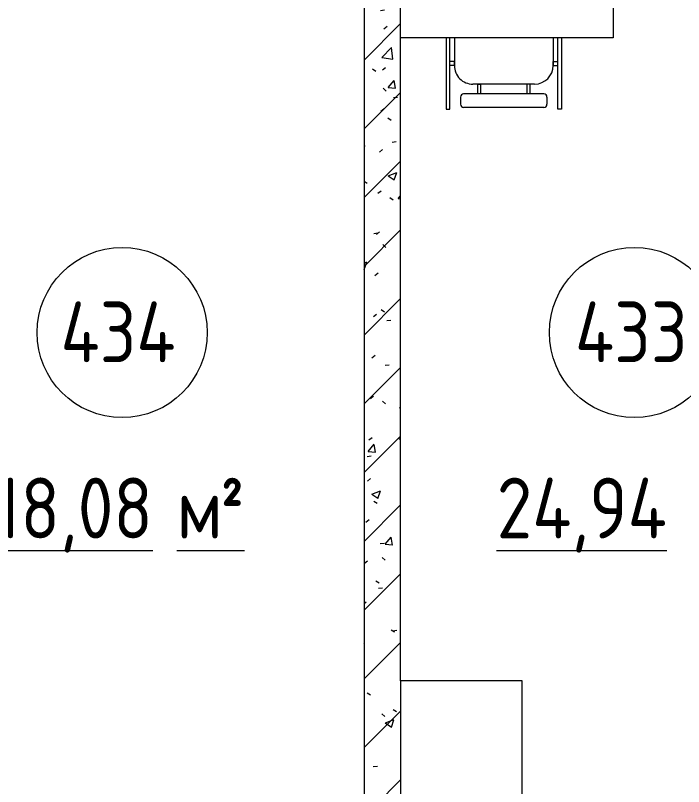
# Model space of a CAD drawing. Header units: millimetres. Extents: x -515342 to 330399, y -224905 to 507333.
# Drawn here: x -317942 to -315192, y 386678 to 389850 of the extents above; entities that cross this region are included whole.
import ezdxf

# ---------------------------------------------------------------- set-up
doc = ezdxf.new("R2010")
doc.units = ezdxf.units.MM
for name, color, linetype, lineweight in [('Марки помещений', 7, 'Continuous', 0), ('Мебель', 7, 'Continuous', 0), ('Стены внутренние', 7, 'Continuous', 0), ('Стены перегородки', 7, 'Continuous', 0)]:
    doc.layers.add(name, color=color, linetype=linetype, lineweight=lineweight)
doc.styles.add('GOST Common_1', font='', dxfattribs={"width": 0.9, "height": 250})
doc.styles.add('GOST Common_2', font='', dxfattribs={"width": 0.9, "height": 250})
doc.styles.get('GOST Common_1').set_extended_font_data('GOST Common')
doc.styles.get('GOST Common_2').set_extended_font_data('GOST Common')

# ---------------------------------------------------------------- blocks, each defined once
blk = doc.blocks.new('Гардероб встроенный - Шкаф для одежды-8752862-О_АР_П_4__10_050_План 4 этажа')
at = {"layer": 'Мебель'}
for p, q in [((500, 500), (0, 500)), ((0, 500), (0, 0)), ((500, 0), (500, 500)), ((0, 0), (500, 0))]:
    blk.add_line(p, q, dxfattribs=at)
blk = doc.blocks.new('Стол-Прямоугольный - 900х900 мм-V70-О_АР_П_4__10_050_План 4 этажа')
at = {"layer": 'Мебель'}
for p, q in [((-450, 450), (425, 450)), ((-450, -450), (-450, 450)), ((425, -450), (-450, -450))]:
    blk.add_line(p, q, dxfattribs=at)
blk = doc.blocks.new('Стул-Штабель - Стул-Штабель-V71-О_АР_П_4__10_050_План 4 этажа')
at = {"layer": 'Мебель'}
for p, q in [((-416.6, -158.9), (-416.6, 134.5)), ((-416.6, 134.5), (-401.3, 134.5)), ((-401.3, 134.5), (-401.3, -158.9)), ((43.2, 134.5), (43.2, -158.9)), ((58.6, 134.5), (43.2, 134.5)), ((58.6, -158.9), (58.6, 134.5)), ((-356.8, 84.1), (-356.8, 113.6)), ((-344.1, 126.3), (-13.9, 126.3)), ((-1.2, 84.1), (-1.2, 113.6)), ((-344.1, 71.4), (-13.9, 71.4)), ((-286.9, 30.8), (-286.9, 71.4)), ((-274.2, 30.8), (-274.2, 71.4)), ((-83.8, 30.8), (-83.8, 71.4)), ((-71.1, 30.8), (-71.1, 71.4)), ((-306, 30.8), (-52, 30.8)), ((-286.9, 30.8), (-274.2, 30.8)), ((-71.1, 30.8), (-83.8, 30.8)), ((-401.3, -45.4), (-401.3, -62.4)), ((-382.2, -45.4), (-401.3, -45.4)), ((-382.2, -62.4), (-401.3, -62.4)), ((-382.2, -45.4), (-382.2, -62.4)), ((-382.2, -158.9), (-382.2, -45.4)), ((24.2, -45.4), (24.2, -62.4)), ((24.2, -45.4), (43.2, -45.4)), ((24.2, -158.9), (24.2, -45.4)), ((24.2, -62.4), (43.2, -62.4)), ((43.2, -45.4), (43.2, -62.4))]:
    blk.add_line(p, q, dxfattribs=at)
for centre, radius, start, end in [((-344.1, 113.6), 12.7, 90, 180), ((-13.9, 113.6), 12.7, 360, 90), ((-344.1, 84.1), 12.7, 180, 270), ((-13.9, 84.1), 12.7, 270, 0), ((-306, -45.4), 76.2, 90, 180), ((-52, -45.4), 76.2, 360, 90)]:
    blk.add_arc(centre, radius, start, end, dxfattribs=at)
blk = doc.blocks.new('ASVP_Марка_Помещение_ДваЗначения - Номер Площадь-685795-О_АР_П_4__10_050_План 4 этажа')
at = {"layer": 'Марки помещений'}
blk.add_circle((0, 0), 3.5, dxfattribs=at)

msp = doc.modelspace()

# ---------------------------------------------------------------- hatches: boundary and pattern name
at = {"layer": 'Стены внутренние'}
h = msp.add_hatch(dxfattribs=at)
h.set_pattern_fill('FP_3', color=256, style=0, pattern_type=2)
h.set_pattern_definition([(45, (-374461.89, 375834.49), (-141.42136, 141.42136), [])])
h.paths.add_polyline_path([(-316506.8897, 385229.4886), (-316356.8897, 385229.4886), (-316356.8897, 391239.4886), (-316506.8897, 391239.4886), (-316506.8897, 385930.8574)])
h = msp.add_hatch(dxfattribs=at)
h.set_pattern_fill('FP_4', color=256, style=0, pattern_type=2)
h.set_pattern_definition([(50, (-374461.9, 375834.5), (364.368, -31.8783), [38.1, -419.1]), (355, (-374461.9, 375834.5), (-70.4859, 382.1133), [30.48, -335.28]), (100.451, (-374431.53, 375831.83), (293.885, 350.2334), [32.38, -356.18]), (46.184, (-374461.9, 375936.1), (542.1585, -84.0858), [57.15, -628.65]), (96.636, (-374416.7, 375929.1), (474.805, 494.8554), [48.57, -534.27]), (351.184, (-374461.9, 375936.1), (474.81, 494.85), [45.72, -502.92]), (21, (-374411.1, 375910.7), (303.2285, -204.5305), [38.1, -419.1]), (326, (-374411.1, 375910.7), (123.604, 368.376), [30.48, -335.28]), (71.451, (-374385.82, 375893.64), (426.8341, 163.8427), [32.38, -356.18]), (37.5, (-374461.89, 375834.49), (6.17665, 169.11015), [16.764, -314.452, 16.764, -323.596, -336.55]), (37.5, (-374461.89, 375834.49), (6.17665, 169.11015), [-671.576, 16.764, -319.786]), (7.5, (-374461.89, 375834.49), (133.6389, 200.3615), [16.764, -177.292, 16.764, -306.832, -128.27]), (7.5, (-374461.89, 375834.49), (133.6389, 200.3615), [-517.652, 16.764, -111.506]), (327.5, (-374575.17, 375834.49), (271.18182, -11.45836), [16.764, -110.236, 16.764, -379.476, -525.78]), (327.5, (-374575.17, 375834.49), (271.18182, -11.45836), [-523.24, 16.764, -509.016]), (317.5, (-374625.97, 375834.5), (296.2585, 50.85285), [16.764, -148.336, 16.764, -246.38, -373.38]), (317.5, (-374625.97, 375834.5), (296.2585, 50.85285), [-428.244, 16.764, -356.616])])
h.paths.add_polyline_path([(-316506.8897, 385229.4886), (-316356.8897, 385229.4886), (-316356.8897, 391239.4886), (-316506.8897, 391239.4886), (-316506.8897, 385930.8574)])

# ---------------------------------------------------------------- linework, layer by layer
at = {"layer": 'Стены перегородки'}
for p, q in [((-316506.8897, 391239.4886), (-316506.8897, 385229.4886)), ((-316356.8897, 387113.1027), (-316356.8897, 391239.4886))]:
    msp.add_line(p, q, dxfattribs=at)

# ---------------------------------------------------------------- block references
at = {"layer": 'Марки помещений', "xscale": 99.99999999999993, "yscale": 99.99999999999993, "zscale": 99.99999999999993}
for p in [(-317502.6547, 388545.0714), (-315394.2704, 388545.0714)]:
    msp.add_blockref('ASVP_Марка_Помещение_ДваЗначения - Номер Площадь-685795-О_АР_П_4__10_050_План 4 этажа', p, dxfattribs=at)
at = {"layer": 'Мебель', "rotation": 180}
for name, p in [('Стол-Прямоугольный - 900х900 мм-V70-О_АР_П_4__10_050_План 4 этажа', (-315931.8897, 390206.8701)), ('Стул-Штабель - Стул-Штабель-V71-О_АР_П_4__10_050_План 4 этажа', (-316110.9389, 389597.9387))]:
    msp.add_blockref(name, p, dxfattribs=at)
at = {"layer": 'Мебель'}
msp.add_blockref('Гардероб встроенный - Шкаф для одежды-8752862-О_АР_П_4__10_050_План 4 этажа', (-316356.8897, 386613.1027), dxfattribs=at)

# ---------------------------------------------------------------- texts
at = {"layer": 'Марки помещений', "char_height": 250, "attachment_point": 1}
for s, insert, width, style in [('434', (-317756.4619, 388672.7965), 627.721312, 'GOST Common_1'), ('433', (-315639.0776, 388672.7965), 606.07575, 'GOST Common_1'), ('\\L18,08 ', (-318028.2481, 387948.266), 909.113625, 'GOST Common_1'), ('\\L\\fGOST Common|b0|i0|c238|p34|;\\W.9;\\L²', (-317099.5606, 387948.266), 165.949312, 'GOST Common_2'), ('\\L24,94 ', (-315961.2638, 387948.266), 1010.12625, 'GOST Common_1'), ('\\L\\fGOST Common|b0|i0|c204|p34|;\\W.9;\\Lм', (-317278.1544, 387948.266), 216.455625, 'GOST Common_1')]:
    msp.add_mtext(s, dxfattribs=dict(at, insert=insert, width=width, style=style))

doc.saveas('drawing.dxf')
